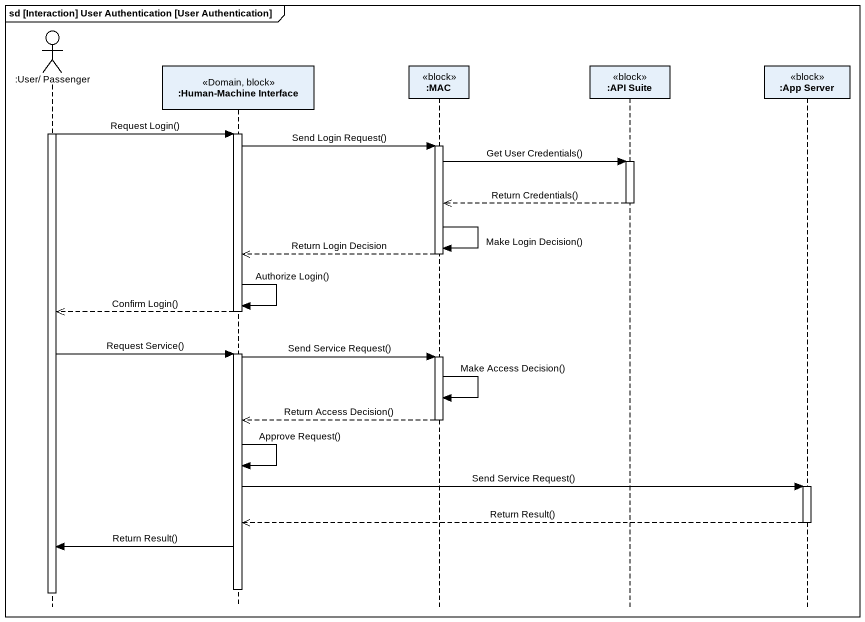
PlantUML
@startuml
mainframe sd [Interaction] User Authentication [User Authentication]
hide footbox
actor ":User/ Passenger" as User_Passenger
participant ":Human-Machine Interface" as Human_Machine_Interface <<Domain, block>>
participant ":MAC" as MAC <<block>>
participant ":API Suite" as API_Suite <<block>>
participant ":App Server" as App_Server <<block>>

activate User_Passenger
User_Passenger -> Human_Machine_Interface : Request Login()
activate Human_Machine_Interface
Human_Machine_Interface -> MAC : Send Login Request()
activate MAC
MAC -> API_Suite : Get User Credentials()
activate API_Suite
API_Suite -->> MAC : Return Credentials()
deactivate API_Suite
MAC -> MAC : Make Login Decision()
MAC -->> Human_Machine_Interface : Return Login Decision
deactivate MAC
Human_Machine_Interface -> Human_Machine_Interface : Authorize Login()
Human_Machine_Interface -->> User_Passenger : Confirm Login()
deactivate Human_Machine_Interface
User_Passenger -> Human_Machine_Interface : Request Service()
activate Human_Machine_Interface
Human_Machine_Interface -> MAC : Send Service Request()
activate MAC
MAC -> MAC : Make Access Decision()
MAC -->> Human_Machine_Interface : Return Access Decision()
deactivate MAC
Human_Machine_Interface -> Human_Machine_Interface : Approve Request()
Human_Machine_Interface -> App_Server : Send Service Request()
activate App_Server
App_Server -->> Human_Machine_Interface : Return Result()
deactivate App_Server
Human_Machine_Interface -> User_Passenger : Return Result()
deactivate Human_Machine_Interface
deactivate User_Passenger
@enduml
